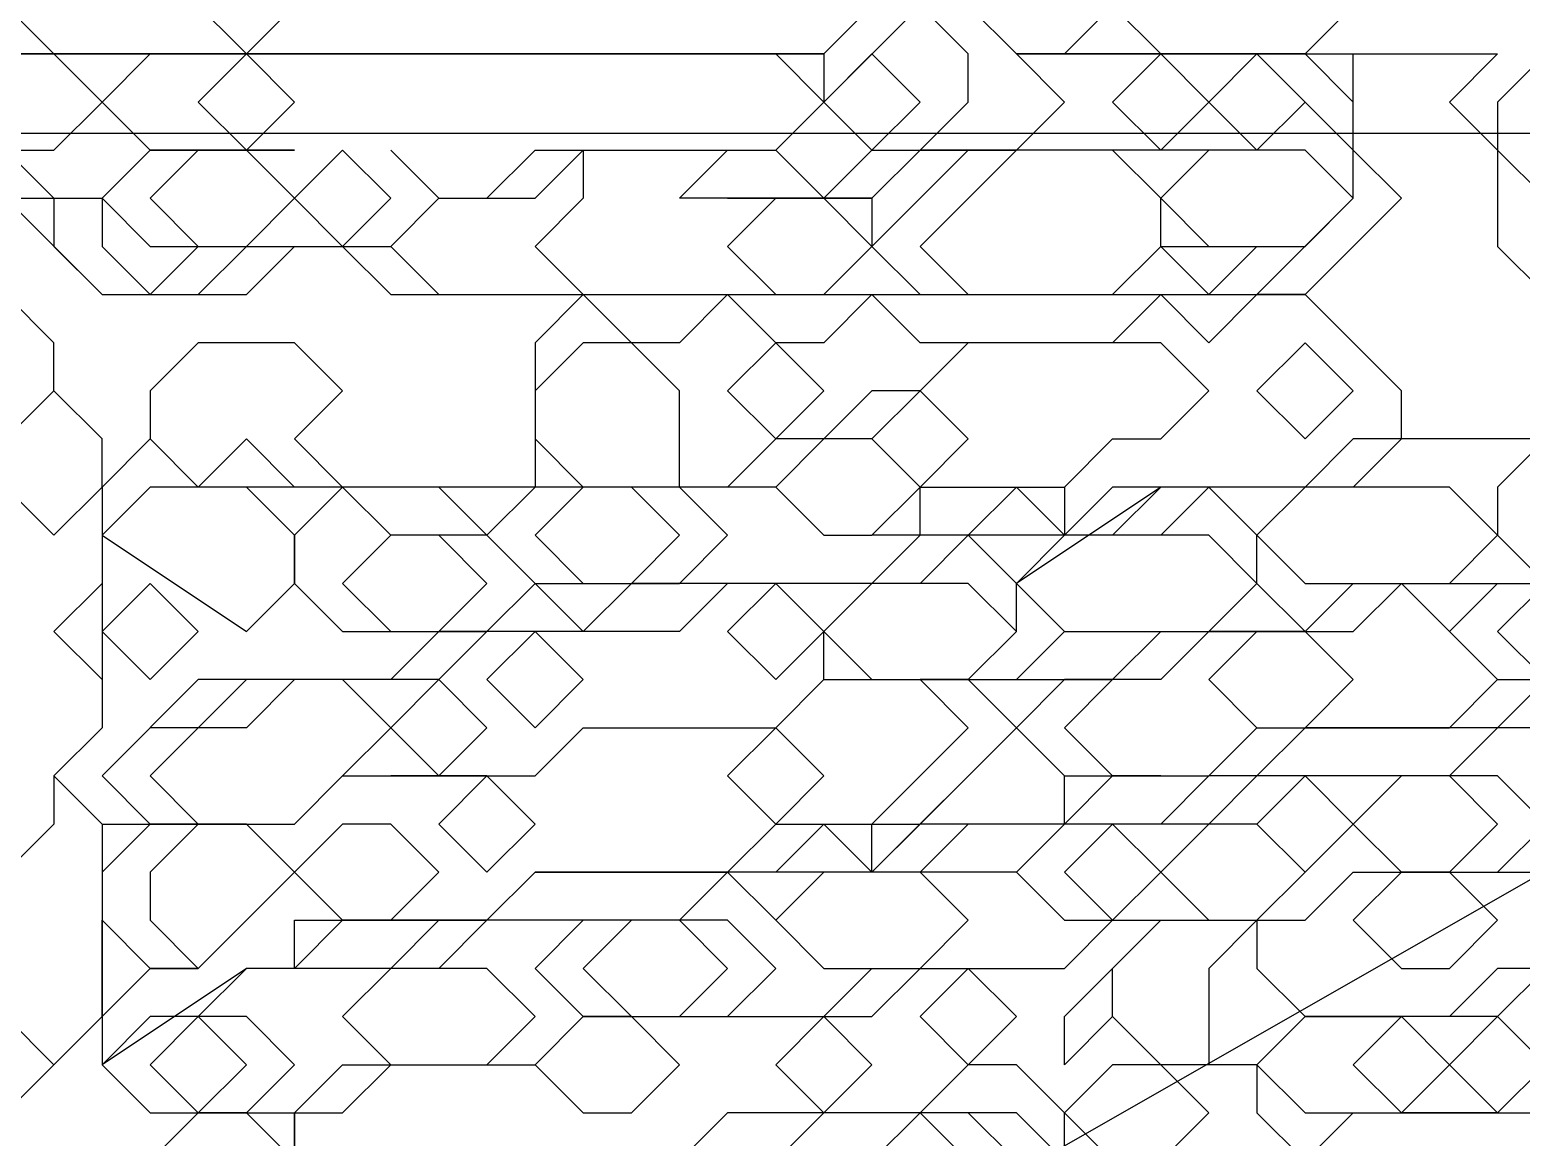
# Model space of a CAD drawing. Extents: x 46 to 224, y 52 to 151.
# Drawn here: x 109.04 to 127.49, y 67.58 to 81.28 of the extents above; entities that cross this region are included whole.
import ezdxf

# ---------------------------------------------------------------- set-up
doc = ezdxf.new("R2010")
doc.units = 0
doc.layers.add('OUTLINE', color=1, linetype='CONTINUOUS')

msp = doc.modelspace()

# ---------------------------------------------------------------- linework, layer by layer
for p, q in [((110.5294, 82.1707), (111.7198, 80.9802)), ((124.8151, 80.9802), (126.0056, 82.1707)), ((124.8151, 80.9802), (126.0056, 82.1707)), ((108.7437, 81.5754), (109.3389, 80.9802)), ((108.7437, 81.5754), (109.3389, 80.9802)), ((111.7198, 80.9802), (112.3151, 81.5754)), ((119.4579, 81.5754), (118.8627, 80.9802)), ((120.0532, 81.5754), (118.8627, 80.3849)), ((120.6484, 80.9802), (120.0532, 81.5754)), ((121.2437, 80.9802), (120.6484, 81.5754)), ((121.8389, 80.9802), (122.4341, 81.5754)), ((121.8389, 80.9802), (122.4341, 81.5754)), ((122.4341, 81.5754), (123.0294, 80.9802)), ((122.4341, 81.5754), (123.0294, 80.9802)), ((106.9579, 80.9802), (109.9341, 80.9802)), ((106.9579, 80.9802), (109.9341, 80.9802)), ((107.5532, 80.9802), (118.2675, 80.9802)), ((109.9341, 80.9802), (108.1484, 80.9802)), ((109.9341, 80.9802), (108.1484, 80.9802)), ((109.3389, 80.9802), (108.7437, 80.9802)), ((118.2675, 80.9802), (108.7437, 80.9802)), ((118.8627, 80.9802), (108.7437, 80.9802)), ((118.8627, 80.9802), (108.7437, 80.9802)), ((109.9341, 80.3849), (109.3389, 80.9802)), ((109.3389, 80.9802), (118.8627, 80.9802)), ((109.3389, 80.9802), (118.8627, 80.9802)), ((110.5294, 80.9802), (109.9341, 80.3849)), ((118.2675, 80.9802), (110.5294, 80.9802)), ((111.7198, 80.9802), (111.1246, 80.3849)), ((112.3151, 80.3849), (111.7198, 80.9802)), ((116.4818, 80.9802), (117.6722, 80.9802)), ((117.077, 80.9802), (116.4818, 80.9802)), ((117.6722, 80.9802), (117.077, 80.9802)), ((118.8627, 80.3849), (118.2675, 80.9802)), ((118.8627, 80.9802), (118.8627, 80.3849)), ((119.4579, 80.9802), (118.8627, 80.3849)), ((120.0532, 80.3849), (119.4579, 80.9802)), ((120.6484, 80.3849), (120.6484, 80.9802)), ((121.8389, 80.3849), (121.2437, 80.9802)), ((124.2198, 80.9802), (121.2437, 80.9802)), ((121.2437, 80.9802), (121.8389, 80.9802)), ((124.2198, 80.9802), (121.2437, 80.9802)), ((121.2437, 80.9802), (121.8389, 80.9802)), ((121.8389, 80.9802), (123.6246, 80.9802)), ((122.4341, 80.9802), (121.8389, 80.9802)), ((124.8151, 80.9802), (121.8389, 80.9802)), ((121.8389, 80.9802), (127.196, 80.9802)), ((123.0294, 80.9802), (122.4341, 80.3849)), ((123.6246, 80.9802), (122.4341, 80.9802)), ((123.6246, 80.3849), (123.0294, 80.9802)), ((123.0294, 80.9802), (124.8151, 80.9802)), ((123.0294, 80.9802), (124.8151, 80.9802)), ((124.2198, 80.9802), (123.6246, 80.3849)), ((124.8151, 80.3849), (124.2198, 80.9802)), ((125.4103, 79.7897), (124.2198, 80.9802)), ((125.4103, 79.7897), (124.2198, 80.9802)), ((125.4103, 80.3849), (124.8151, 80.9802)), ((125.4103, 79.7897), (125.4103, 80.9802)), ((125.4103, 80.9802), (127.196, 80.9802)), ((125.4103, 79.7897), (125.4103, 80.9802)), ((125.4103, 80.9802), (127.196, 80.9802)), ((127.196, 80.9802), (126.6008, 80.3849)), ((127.196, 80.9802), (126.6008, 80.3849)), ((127.196, 80.9802), (126.6008, 80.3849)), ((127.7913, 80.9802), (127.196, 80.3849)), ((127.7913, 80.9802), (127.196, 80.3849)), ((127.7913, 80.9802), (127.196, 80.3849)), ((107.5532, 80.3849), (109.9341, 78.004)), ((107.5532, 80.3849), (109.9341, 78.004)), ((108.1484, 80.3849), (109.3389, 79.1945)), ((108.1484, 80.3849), (109.3389, 79.1945)), ((109.3389, 79.7897), (109.9341, 80.3849)), ((109.9341, 80.3849), (110.5294, 79.7897)), ((111.1246, 80.3849), (111.7198, 79.7897)), ((111.7198, 79.7897), (112.3151, 80.3849)), ((118.2675, 79.7897), (118.8627, 80.3849)), ((118.8627, 80.3849), (119.4579, 79.7897)), ((118.8627, 80.3849), (119.4579, 79.7897)), ((118.8627, 80.3849), (119.4579, 79.7897)), ((119.4579, 79.7897), (120.0532, 80.3849)), ((120.0532, 79.7897), (120.6484, 80.3849)), ((121.2437, 79.7897), (121.8389, 80.3849)), ((122.4341, 80.3849), (123.0294, 79.7897)), ((123.0294, 79.7897), (123.6246, 80.3849)), ((123.6246, 80.3849), (124.2198, 79.7897)), ((124.2198, 79.7897), (124.8151, 80.3849)), ((125.4103, 79.7897), (125.4103, 80.3849)), ((126.6008, 80.3849), (127.196, 79.7897)), ((126.6008, 80.3849), (127.196, 79.7897)), ((126.6008, 80.3849), (127.196, 79.7897)), ((127.196, 80.3849), (127.196, 79.7897)), ((127.196, 80.3849), (127.196, 79.7897)), ((127.196, 80.3849), (127.196, 79.7897)), ((108.7437, 79.7897), (109.3389, 79.7897)), ((110.5294, 79.7897), (109.9341, 79.1945)), ((110.5294, 79.7897), (109.9341, 79.1945)), ((110.5294, 79.7897), (112.3151, 79.7897)), ((112.3151, 79.7897), (110.5294, 79.7897)), ((111.7198, 79.7897), (110.5294, 79.7897)), ((111.1246, 79.7897), (110.5294, 79.1945)), ((111.1246, 79.7897), (110.5294, 79.1945)), ((111.7198, 79.7897), (111.1246, 79.7897)), ((111.7198, 79.7897), (111.1246, 79.7897)), ((112.3151, 79.1945), (111.7198, 79.7897)), ((112.3151, 79.1945), (111.7198, 79.7897)), ((112.3151, 79.1945), (111.7198, 79.7897)), ((112.9103, 79.7897), (112.3151, 79.1945)), ((112.9103, 79.7897), (112.3151, 79.1945)), ((113.5056, 79.1945), (112.9103, 79.7897)), ((113.5056, 79.1945), (112.9103, 79.7897)), ((113.5056, 79.7897), (114.1008, 79.1945)), ((114.1008, 79.1945), (113.5056, 79.7897)), ((114.696, 79.1945), (115.2913, 79.7897)), ((115.2913, 79.7897), (118.2675, 79.7897)), ((115.2913, 79.1945), (115.8865, 79.7897)), ((115.2913, 79.1945), (115.8865, 79.7897)), ((115.8865, 79.7897), (115.8865, 79.1945)), ((115.8865, 79.7897), (115.8865, 79.1945)), ((117.077, 79.1945), (117.6722, 79.7897)), ((117.077, 79.1945), (117.6722, 79.7897)), ((117.6722, 79.7897), (118.2675, 79.7897)), ((117.6722, 79.7897), (118.2675, 79.7897)), ((118.2675, 79.7897), (118.8627, 79.1945)), ((118.2675, 79.7897), (118.8627, 79.1945)), ((118.8627, 79.1945), (119.4579, 79.7897)), ((118.8627, 79.1945), (119.4579, 79.7897)), ((119.4579, 79.7897), (121.2437, 79.7897)), ((120.0532, 79.7897), (119.4579, 79.1945)), ((119.4579, 79.7897), (121.2437, 79.7897)), ((120.0532, 79.7897), (119.4579, 79.1945)), ((119.4579, 79.7897), (120.0532, 79.7897)), ((120.0532, 79.7897), (119.4579, 79.1945)), ((120.6484, 79.7897), (119.4579, 78.5992)), ((119.4579, 79.7897), (121.2437, 79.7897)), ((120.0532, 79.7897), (119.4579, 79.1945)), ((124.8151, 79.7897), (120.0532, 79.7897)), ((121.2437, 79.7897), (120.0532, 79.7897)), ((124.8151, 79.7897), (120.0532, 79.7897)), ((121.2437, 79.7897), (120.0532, 78.5992)), ((121.2437, 79.7897), (120.0532, 79.7897)), ((124.8151, 79.7897), (120.6484, 79.7897)), ((122.4341, 79.7897), (121.2437, 79.7897)), ((123.0294, 79.1945), (122.4341, 79.7897)), ((123.6246, 79.7897), (123.0294, 79.1945)), ((124.8151, 79.7897), (123.6246, 79.7897)), ((125.4103, 79.1945), (124.8151, 79.7897)), ((125.4103, 79.1945), (124.8151, 79.7897)), ((125.4103, 79.1945), (124.8151, 79.7897)), ((125.4103, 79.1945), (124.8151, 79.7897)), ((126.0056, 79.1945), (125.4103, 79.7897)), ((126.0056, 79.1945), (125.4103, 79.7897)), ((126.0056, 79.1945), (125.4103, 79.7897)), ((125.4103, 79.1945), (125.4103, 79.7897)), ((125.4103, 79.1945), (125.4103, 79.7897)), ((127.196, 79.7897), (127.7913, 79.1945)), ((127.196, 79.7897), (127.196, 78.5992)), ((127.196, 79.7897), (127.196, 78.5992)), ((127.196, 79.7897), (127.196, 78.5992)), ((127.196, 79.7897), (127.7913, 79.1945)), ((127.196, 79.7897), (127.7913, 79.1945)), ((108.7437, 79.1945), (109.3389, 79.1945)), ((109.3389, 79.1945), (109.3389, 78.5992)), ((109.3389, 79.1945), (109.9341, 79.1945)), ((109.3389, 79.1945), (109.9341, 79.1945)), ((109.9341, 79.1945), (109.9341, 78.5992)), ((109.9341, 79.1945), (109.9341, 78.5992)), ((109.9341, 79.1945), (110.5294, 78.5992)), ((109.9341, 79.1945), (109.9341, 78.5992)), ((110.5294, 79.1945), (111.1246, 78.5992)), ((110.5294, 79.1945), (111.1246, 78.5992)), ((111.7198, 78.5992), (112.3151, 79.1945)), ((111.7198, 78.5992), (112.3151, 79.1945)), ((111.7198, 78.5992), (112.3151, 79.1945)), ((112.3151, 79.1945), (112.9103, 78.5992)), ((112.3151, 79.1945), (112.9103, 78.5992)), ((112.9103, 78.5992), (113.5056, 79.1945)), ((112.9103, 78.5992), (113.5056, 79.1945)), ((113.5056, 78.5992), (114.1008, 79.1945)), ((113.5056, 78.5992), (114.1008, 79.1945)), ((113.5056, 78.5992), (114.1008, 79.1945)), ((114.1008, 79.1945), (114.696, 79.1945)), ((114.1008, 79.1945), (115.2913, 79.1945)), ((114.1008, 79.1945), (115.2913, 79.1945)), ((115.8865, 79.1945), (115.2913, 78.5992)), ((115.8865, 79.1945), (115.2913, 78.5992)), ((119.4579, 79.1945), (117.077, 79.1945)), ((119.4579, 79.1945), (117.077, 79.1945)), ((117.6722, 79.1945), (119.4579, 79.1945)), ((118.2675, 79.1945), (117.6722, 79.1945)), ((118.2675, 79.1945), (117.6722, 78.5992)), ((119.4579, 79.1945), (118.2675, 79.1945)), ((118.8627, 79.1945), (118.2675, 79.1945)), ((119.4579, 78.5992), (118.8627, 79.1945)), ((119.4579, 79.1945), (119.4579, 78.5992)), ((119.4579, 79.1945), (119.4579, 78.5992)), ((123.0294, 78.5992), (123.0294, 79.1945)), ((123.0294, 79.1945), (123.6246, 78.5992)), ((124.2198, 78.004), (125.4103, 79.1945)), ((124.2198, 78.004), (125.4103, 79.1945)), ((124.8151, 78.5992), (125.4103, 79.1945)), ((124.8151, 78.004), (126.0056, 79.1945)), ((124.8151, 78.004), (126.0056, 79.1945)), ((124.8151, 78.004), (126.0056, 79.1945)), ((124.8151, 78.5992), (125.4103, 79.1945)), ((124.8151, 78.5992), (125.4103, 79.1945)), ((124.8151, 78.5992), (125.4103, 79.1945)), ((109.3389, 78.5992), (109.9341, 78.004)), ((109.9341, 78.5992), (110.5294, 78.004)), ((109.9341, 78.5992), (110.5294, 78.004)), ((109.9341, 78.5992), (110.5294, 78.004)), ((110.5294, 78.004), (111.1246, 78.5992)), ((110.5294, 78.5992), (111.7198, 78.5992)), ((111.1246, 78.5992), (113.5056, 78.5992)), ((111.1246, 78.004), (111.7198, 78.5992)), ((111.1246, 78.004), (111.7198, 78.5992)), ((111.1246, 78.5992), (111.7198, 78.5992)), ((111.1246, 78.5992), (111.7198, 78.5992)), ((111.1246, 78.004), (111.7198, 78.5992)), ((111.7198, 78.004), (112.3151, 78.5992)), ((111.7198, 78.004), (112.3151, 78.5992)), ((111.7198, 78.5992), (113.5056, 78.5992)), ((111.7198, 78.5992), (113.5056, 78.5992)), ((111.7198, 78.5992), (113.5056, 78.5992)), ((112.3151, 78.5992), (112.9103, 78.5992)), ((112.3151, 78.5992), (112.9103, 78.5992)), ((112.9103, 78.5992), (113.5056, 78.004)), ((112.9103, 78.5992), (113.5056, 78.004)), ((113.5056, 78.5992), (114.1008, 78.004)), ((115.2913, 78.5992), (115.8865, 78.004)), ((115.2913, 78.5992), (115.8865, 78.004)), ((117.6722, 78.5992), (118.2675, 78.004)), ((118.8627, 78.004), (119.4579, 78.5992)), ((119.4579, 78.5992), (120.0532, 78.004)), ((119.4579, 78.5992), (120.0532, 78.004)), ((119.4579, 78.5992), (120.0532, 78.004)), ((120.0532, 78.5992), (120.6484, 78.004)), ((122.4341, 78.004), (123.0294, 78.5992)), ((122.4341, 78.004), (123.0294, 78.5992)), ((122.4341, 78.004), (123.0294, 78.5992)), ((122.4341, 78.004), (123.0294, 78.5992)), ((123.0294, 78.5992), (123.6246, 78.004)), ((123.0294, 78.5992), (123.6246, 78.004)), ((123.0294, 78.5992), (124.8151, 78.5992)), ((123.6246, 78.004), (124.2198, 78.5992)), ((123.6246, 78.004), (124.2198, 78.5992)), ((123.6246, 78.5992), (124.8151, 78.5992)), ((124.2198, 78.5992), (124.8151, 78.5992)), ((124.2198, 78.5992), (124.8151, 78.5992)), ((127.196, 78.5992), (127.7913, 78.004)), ((127.196, 78.5992), (127.7913, 78.004)), ((127.196, 78.5992), (127.7913, 78.004)), ((109.3389, 77.4088), (108.7437, 78.004)), ((109.9341, 78.004), (111.7198, 78.004)), ((109.9341, 78.004), (111.7198, 78.004)), ((109.9341, 78.004), (111.1246, 78.004)), ((110.5294, 78.004), (111.1246, 78.004)), ((110.5294, 78.004), (111.1246, 78.004)), ((113.5056, 78.004), (124.8151, 78.004)), ((113.5056, 78.004), (124.8151, 78.004)), ((114.1008, 78.004), (124.8151, 78.004)), ((115.8865, 78.004), (115.2913, 77.4088)), ((115.8865, 78.004), (115.2913, 77.4088)), ((116.4818, 77.4088), (115.8865, 78.004)), ((116.4818, 77.4088), (115.8865, 78.004)), ((115.8865, 78.004), (124.2198, 78.004)), ((115.8865, 78.004), (124.2198, 78.004)), ((117.6722, 78.004), (117.077, 77.4088)), ((117.6722, 78.004), (117.077, 77.4088)), ((118.2675, 77.4088), (117.6722, 78.004)), ((118.2675, 77.4088), (117.6722, 78.004)), ((118.2675, 78.004), (118.8627, 78.004)), ((119.4579, 78.004), (118.8627, 77.4088)), ((119.4579, 78.004), (118.8627, 77.4088)), ((120.0532, 77.4088), (119.4579, 78.004)), ((120.0532, 77.4088), (119.4579, 78.004)), ((120.0532, 78.004), (122.4341, 78.004)), ((120.0532, 78.004), (122.4341, 78.004)), ((120.0532, 78.004), (122.4341, 78.004)), ((120.6484, 78.004), (122.4341, 78.004)), ((123.0294, 78.004), (122.4341, 77.4088)), ((123.0294, 78.004), (122.4341, 77.4088)), ((123.6246, 77.4088), (123.0294, 78.004)), ((123.6246, 77.4088), (123.0294, 78.004)), ((124.2198, 78.004), (123.6246, 77.4088)), ((124.2198, 78.004), (123.6246, 77.4088)), ((124.8151, 78.004), (124.2198, 78.004)), ((124.8151, 78.004), (124.2198, 78.004)), ((126.0056, 76.8135), (124.8151, 78.004)), ((126.0056, 76.8135), (124.8151, 78.004)), ((109.3389, 76.8135), (109.3389, 77.4088)), ((111.1246, 77.4088), (110.5294, 76.8135)), ((111.1246, 77.4088), (110.5294, 76.8135)), ((112.3151, 77.4088), (111.1246, 77.4088)), ((112.3151, 77.4088), (111.1246, 77.4088)), ((112.9103, 76.8135), (112.3151, 77.4088)), ((112.9103, 76.8135), (112.3151, 77.4088)), ((115.2913, 77.4088), (115.2913, 75.623)), ((115.2913, 77.4088), (115.2913, 75.623)), ((115.8865, 77.4088), (115.2913, 76.8135)), ((116.4818, 77.4088), (115.8865, 77.4088)), ((117.077, 77.4088), (116.4818, 77.4088)), ((117.077, 77.4088), (116.4818, 77.4088)), ((117.077, 76.8135), (116.4818, 77.4088)), ((118.2675, 77.4088), (117.6722, 76.8135)), ((118.2675, 77.4088), (117.6722, 76.8135)), ((118.8627, 77.4088), (118.2675, 77.4088)), ((118.8627, 77.4088), (118.2675, 77.4088)), ((118.8627, 76.8135), (118.2675, 77.4088)), ((118.8627, 76.8135), (118.2675, 77.4088)), ((122.4341, 77.4088), (120.0532, 77.4088)), ((122.4341, 77.4088), (120.0532, 77.4088)), ((120.6484, 77.4088), (120.0532, 76.8135)), ((123.0294, 77.4088), (120.6484, 77.4088)), ((123.6246, 76.8135), (123.0294, 77.4088)), ((124.8151, 77.4088), (124.2198, 76.8135)), ((125.4103, 76.8135), (124.8151, 77.4088)), ((108.7437, 76.2183), (109.3389, 76.8135)), ((109.3389, 76.8135), (108.7437, 76.2183)), ((109.9341, 76.2183), (109.3389, 76.8135)), ((110.5294, 76.8135), (110.5294, 76.2183)), ((110.5294, 76.8135), (110.5294, 76.2183)), ((112.3151, 76.2183), (112.9103, 76.8135)), ((112.3151, 76.2183), (112.9103, 76.8135)), ((115.2913, 76.8135), (115.2913, 76.2183)), ((117.077, 75.623), (117.077, 76.8135)), ((117.6722, 76.8135), (118.2675, 76.2183)), ((117.6722, 76.8135), (118.2675, 76.2183)), ((118.2675, 76.2183), (118.8627, 76.8135)), ((118.2675, 76.2183), (118.8627, 76.8135)), ((119.4579, 76.8135), (118.8627, 76.2183)), ((120.0532, 76.8135), (119.4579, 76.8135)), ((120.0532, 76.8135), (119.4579, 76.2183)), ((120.0532, 76.8135), (119.4579, 76.2183)), ((120.6484, 76.2183), (120.0532, 76.8135)), ((120.6484, 76.2183), (120.0532, 76.8135)), ((123.0294, 76.2183), (123.6246, 76.8135)), ((124.2198, 76.8135), (124.8151, 76.2183)), ((124.8151, 76.2183), (125.4103, 76.8135)), ((126.0056, 76.2183), (126.0056, 76.8135)), ((126.0056, 76.2183), (126.0056, 76.8135)), ((108.1484, 76.2183), (109.3389, 75.0278)), ((109.3389, 75.0278), (108.1484, 76.2183)), ((110.5294, 76.2183), (109.9341, 75.623)), ((110.5294, 76.2183), (109.9341, 75.623)), ((109.9341, 75.623), (109.9341, 76.2183)), ((110.5294, 76.2183), (109.9341, 75.623)), ((111.1246, 75.623), (110.5294, 76.2183)), ((111.7198, 76.2183), (111.1246, 75.623)), ((112.3151, 75.623), (111.7198, 76.2183)), ((112.9103, 75.623), (112.3151, 76.2183)), ((112.9103, 75.623), (112.3151, 76.2183)), ((115.2913, 76.2183), (115.8865, 75.623)), ((118.2675, 76.2183), (117.6722, 75.623)), ((118.8627, 76.2183), (118.2675, 75.623)), ((118.8627, 76.2183), (118.2675, 76.2183)), ((118.8627, 76.2183), (118.2675, 75.623)), ((118.8627, 76.2183), (118.2675, 75.623)), ((119.4579, 76.2183), (118.8627, 76.2183)), ((119.4579, 76.2183), (118.8627, 76.2183)), ((119.4579, 76.2183), (118.8627, 76.2183)), ((120.0532, 75.623), (119.4579, 76.2183)), ((120.0532, 75.623), (119.4579, 76.2183)), ((119.4579, 76.2183), (120.0532, 75.623)), ((120.0532, 75.623), (119.4579, 76.2183)), ((119.4579, 76.2183), (120.0532, 75.623)), ((120.0532, 75.623), (120.6484, 76.2183)), ((120.0532, 75.623), (120.6484, 76.2183)), ((121.8389, 75.623), (122.4341, 76.2183)), ((122.4341, 76.2183), (123.0294, 76.2183)), ((125.4103, 76.2183), (124.8151, 75.623)), ((126.0056, 76.2183), (125.4103, 75.623)), ((130.1722, 76.2183), (125.4103, 76.2183)), ((126.0056, 76.2183), (125.4103, 75.623)), ((126.0056, 76.2183), (125.4103, 75.623)), ((129.577, 76.2183), (126.0056, 76.2183)), ((128.9818, 76.2183), (126.0056, 76.2183)), ((128.9818, 76.2183), (126.0056, 76.2183)), ((129.577, 76.2183), (126.0056, 76.2183)), ((129.577, 76.2183), (126.0056, 76.2183)), ((127.7913, 76.2183), (127.196, 75.623)), ((108.7437, 75.623), (109.3389, 75.0278)), ((109.3389, 75.0278), (109.9341, 75.623)), ((110.5294, 75.623), (109.9341, 75.0278)), ((109.9341, 75.623), (109.9341, 74.4326)), ((109.9341, 75.623), (109.9341, 74.4326)), ((109.9341, 75.623), (109.9341, 72.6468)), ((110.5294, 75.623), (109.9341, 75.0278)), ((110.5294, 75.623), (109.9341, 75.0278)), ((111.7198, 75.623), (110.5294, 75.623)), ((114.1008, 75.623), (110.5294, 75.623)), ((114.1008, 75.623), (110.5294, 75.623)), ((112.3151, 75.0278), (111.7198, 75.623)), ((112.9103, 75.623), (112.3151, 75.0278)), ((115.8865, 75.623), (112.3151, 75.623)), ((113.5056, 75.0278), (112.9103, 75.623)), ((115.2913, 75.623), (112.9103, 75.623)), ((115.2913, 75.623), (112.9103, 75.623)), ((115.8865, 73.8373), (114.1008, 75.623)), ((115.8865, 73.8373), (114.1008, 75.623)), ((115.2913, 75.623), (114.696, 75.0278)), ((115.2913, 75.623), (114.696, 75.0278)), ((115.2913, 75.623), (114.696, 75.0278)), ((117.077, 75.623), (115.2913, 75.623)), ((118.2675, 75.623), (115.2913, 75.623)), ((115.8865, 75.623), (115.2913, 75.0278)), ((118.2675, 75.623), (115.2913, 75.623)), ((116.4818, 75.623), (115.8865, 75.623)), ((117.077, 75.0278), (116.4818, 75.623)), ((117.6722, 75.0278), (117.077, 75.623)), ((117.6722, 75.623), (117.077, 75.623)), ((118.2675, 75.623), (118.8627, 75.0278)), ((119.4579, 75.0278), (120.0532, 75.623)), ((119.4579, 75.0278), (120.0532, 75.623)), ((119.4579, 75.0278), (120.0532, 75.623)), ((120.0532, 75.623), (121.8389, 75.623)), ((120.0532, 75.0278), (120.0532, 75.623)), ((120.0532, 75.0278), (120.0532, 75.623)), ((120.0532, 75.623), (121.8389, 75.623)), ((121.2437, 75.623), (120.6484, 75.0278)), ((123.0294, 75.623), (121.2437, 74.4326)), ((121.8389, 75.0278), (121.2437, 75.623)), ((121.8389, 75.623), (121.8389, 75.0278)), ((122.4341, 75.623), (121.8389, 75.0278)), ((122.4341, 75.623), (121.8389, 75.0278)), ((122.4341, 75.623), (121.8389, 75.0278)), ((124.8151, 75.623), (122.4341, 75.623)), ((125.4103, 75.623), (122.4341, 75.623)), ((123.0294, 75.623), (122.4341, 75.0278)), ((125.4103, 75.623), (122.4341, 75.623)), ((125.4103, 75.623), (123.0294, 75.623)), ((126.6008, 75.623), (123.0294, 75.623)), ((123.6246, 75.623), (123.0294, 75.0278)), ((124.2198, 75.0278), (123.6246, 75.623)), ((124.8151, 75.623), (124.2198, 75.0278)), ((124.8151, 75.623), (124.2198, 75.0278)), ((126.6008, 75.623), (124.8151, 75.623)), ((126.6008, 75.623), (124.8151, 75.623)), ((127.196, 75.0278), (126.6008, 75.623)), ((127.196, 75.0278), (126.6008, 75.623)), ((127.196, 75.0278), (126.6008, 75.623)), ((127.196, 75.623), (127.196, 75.0278)), ((109.9341, 75.0278), (111.7198, 73.8373)), ((109.9341, 75.0278), (109.9341, 72.6468)), ((109.9341, 75.0278), (109.9341, 72.6468)), ((112.3151, 74.4326), (112.3151, 75.0278)), ((112.3151, 75.0278), (112.3151, 74.4326)), ((113.5056, 75.0278), (112.9103, 74.4326)), ((114.1008, 75.0278), (113.5056, 75.0278)), ((114.1008, 75.0278), (113.5056, 75.0278)), ((114.696, 75.0278), (114.1008, 75.0278)), ((114.696, 74.4326), (114.1008, 75.0278)), ((115.2913, 74.4326), (114.696, 75.0278)), ((114.696, 75.0278), (115.2913, 74.4326)), ((114.696, 75.0278), (115.2913, 74.4326)), ((114.696, 75.0278), (115.2913, 74.4326)), ((115.2913, 75.0278), (115.8865, 74.4326)), ((116.4818, 74.4326), (117.077, 75.0278)), ((117.077, 74.4326), (117.6722, 75.0278)), ((118.8627, 75.0278), (119.4579, 75.0278)), ((120.0532, 75.0278), (119.4579, 74.4326)), ((121.8389, 75.0278), (119.4579, 75.0278)), ((121.8389, 75.0278), (119.4579, 75.0278)), ((120.6484, 75.0278), (120.0532, 75.0278)), ((120.6484, 75.0278), (120.0532, 75.0278)), ((121.8389, 75.0278), (120.0532, 75.0278)), ((120.6484, 75.0278), (120.0532, 74.4326)), ((120.6484, 75.0278), (120.0532, 74.4326)), ((121.8389, 73.8373), (120.6484, 75.0278)), ((121.2437, 74.4326), (120.6484, 75.0278)), ((121.2437, 74.4326), (120.6484, 75.0278)), ((121.8389, 75.0278), (121.2437, 74.4326)), ((121.8389, 75.0278), (121.2437, 74.4326)), ((121.8389, 75.0278), (121.2437, 74.4326)), ((122.4341, 75.0278), (121.8389, 75.0278)), ((123.0294, 75.0278), (121.8389, 75.0278)), ((123.6246, 75.0278), (121.8389, 75.0278)), ((124.2198, 74.4326), (123.6246, 75.0278)), ((124.2198, 74.4326), (124.2198, 75.0278)), ((124.2198, 75.0278), (124.8151, 74.4326)), ((124.2198, 75.0278), (124.8151, 74.4326)), ((126.6008, 74.4326), (127.196, 75.0278)), ((126.6008, 74.4326), (127.196, 75.0278)), ((126.6008, 74.4326), (127.196, 75.0278)), ((127.196, 75.0278), (127.7913, 74.4326)), ((109.9341, 74.4326), (109.3389, 73.8373)), ((109.9341, 74.4326), (109.3389, 73.8373)), ((110.5294, 74.4326), (109.9341, 73.8373)), ((111.1246, 73.8373), (110.5294, 74.4326)), ((111.7198, 73.8373), (112.3151, 74.4326)), ((112.3151, 74.4326), (112.9103, 73.8373)), ((112.9103, 74.4326), (113.5056, 73.8373)), ((114.1008, 73.8373), (114.696, 74.4326)), ((114.696, 73.8373), (115.2913, 74.4326)), ((115.2913, 74.4326), (117.077, 74.4326)), ((115.2913, 74.4326), (116.4818, 74.4326)), ((115.2913, 74.4326), (116.4818, 74.4326)), ((116.4818, 74.4326), (115.8865, 73.8373)), ((116.4818, 74.4326), (115.8865, 73.8373)), ((115.8865, 74.4326), (116.4818, 74.4326)), ((116.4818, 74.4326), (115.8865, 73.8373)), ((119.4579, 74.4326), (116.4818, 74.4326)), ((117.6722, 74.4326), (117.077, 73.8373)), ((117.6722, 74.4326), (117.077, 73.8373)), ((120.0532, 74.4326), (117.6722, 74.4326)), ((118.2675, 74.4326), (117.6722, 74.4326)), ((118.2675, 74.4326), (117.6722, 73.8373)), ((118.8627, 73.8373), (118.2675, 74.4326)), ((118.8627, 73.8373), (118.2675, 74.4326)), ((119.4579, 74.4326), (118.8627, 73.8373)), ((119.4579, 74.4326), (118.8627, 73.8373)), ((120.0532, 74.4326), (119.4579, 74.4326)), ((120.6484, 74.4326), (119.4579, 74.4326)), ((121.2437, 73.8373), (120.6484, 74.4326)), ((121.2437, 74.4326), (121.8389, 73.8373)), ((121.2437, 73.8373), (121.2437, 74.4326)), ((121.2437, 74.4326), (121.8389, 73.8373)), ((121.2437, 74.4326), (121.8389, 73.8373)), ((121.2437, 73.8373), (121.2437, 74.4326)), ((121.2437, 74.4326), (121.8389, 73.8373)), ((123.6246, 73.8373), (124.2198, 74.4326)), ((123.6246, 73.8373), (124.2198, 74.4326)), ((123.6246, 73.8373), (124.2198, 74.4326)), ((124.2198, 74.4326), (124.8151, 73.8373)), ((124.8151, 73.8373), (125.4103, 74.4326)), ((124.8151, 74.4326), (126.6008, 74.4326)), ((124.8151, 74.4326), (126.6008, 74.4326)), ((125.4103, 73.8373), (126.0056, 74.4326)), ((125.4103, 74.4326), (126.6008, 74.4326)), ((126.0056, 74.4326), (128.3865, 74.4326)), ((127.196, 73.2421), (126.0056, 74.4326)), ((126.0056, 74.4326), (127.196, 74.4326)), ((127.196, 73.2421), (126.0056, 74.4326)), ((126.0056, 74.4326), (127.196, 74.4326)), ((127.196, 74.4326), (126.6008, 73.8373)), ((127.196, 74.4326), (126.6008, 73.8373)), ((127.7913, 74.4326), (127.196, 73.8373)), ((109.3389, 73.8373), (109.9341, 73.2421)), ((109.3389, 73.8373), (109.9341, 73.2421)), ((109.9341, 73.8373), (110.5294, 73.2421)), ((110.5294, 73.2421), (111.1246, 73.8373)), ((112.9103, 73.8373), (114.696, 73.8373)), ((114.1008, 73.8373), (113.5056, 73.2421)), ((113.5056, 73.8373), (114.1008, 73.8373)), ((114.1008, 73.8373), (113.5056, 73.2421)), ((115.8865, 73.8373), (114.1008, 73.8373)), ((117.077, 73.8373), (114.1008, 73.8373)), ((114.696, 73.8373), (114.1008, 73.2421)), ((117.077, 73.8373), (114.696, 73.8373)), ((115.2913, 73.8373), (114.696, 73.2421)), ((115.8865, 73.2421), (115.2913, 73.8373)), ((117.6722, 73.8373), (118.2675, 73.2421)), ((118.2675, 73.2421), (118.8627, 73.8373)), ((118.8627, 73.2421), (118.8627, 73.8373)), ((118.8627, 73.8373), (119.4579, 73.2421)), ((118.8627, 73.8373), (119.4579, 73.2421)), ((120.6484, 73.2421), (121.2437, 73.8373)), ((120.6484, 73.2421), (121.2437, 73.8373)), ((120.6484, 73.2421), (121.2437, 73.8373)), ((121.2437, 73.2421), (121.8389, 73.8373)), ((121.8389, 73.8373), (125.4103, 73.8373)), ((121.8389, 73.8373), (123.6246, 73.8373)), ((121.8389, 73.8373), (123.6246, 73.8373)), ((121.8389, 73.8373), (123.6246, 73.8373)), ((122.4341, 73.2421), (123.0294, 73.8373)), ((122.4341, 73.2421), (123.0294, 73.8373)), ((123.0294, 73.8373), (124.8151, 73.8373)), ((123.6246, 73.8373), (123.0294, 73.2421)), ((123.0294, 73.8373), (124.8151, 73.8373)), ((123.6246, 73.8373), (123.0294, 73.2421)), ((124.2198, 73.8373), (123.6246, 73.2421)), ((124.8151, 73.8373), (123.6246, 73.8373)), ((124.8151, 73.8373), (123.6246, 73.8373)), ((124.8151, 73.8373), (124.2198, 73.8373)), ((125.4103, 73.2421), (124.8151, 73.8373)), ((126.6008, 73.8373), (127.196, 73.2421)), ((126.6008, 73.8373), (127.196, 73.2421)), ((127.196, 73.8373), (127.7913, 73.2421)), ((111.1246, 73.2421), (109.9341, 72.0516)), ((109.9341, 73.2421), (109.9341, 72.6468)), ((109.9341, 73.2421), (109.9341, 72.6468)), ((111.1246, 73.2421), (109.9341, 72.0516)), ((113.5056, 73.2421), (111.1246, 73.2421)), ((113.5056, 73.2421), (111.1246, 73.2421)), ((111.7198, 73.2421), (111.1246, 72.6468)), ((114.1008, 73.2421), (111.7198, 73.2421)), ((112.3151, 73.2421), (111.7198, 72.6468)), ((112.9103, 73.2421), (112.3151, 73.2421)), ((113.5056, 72.6468), (112.9103, 73.2421)), ((114.1008, 73.2421), (113.5056, 72.6468)), ((114.696, 72.6468), (114.1008, 73.2421)), ((114.696, 73.2421), (115.2913, 72.6468)), ((115.2913, 72.6468), (115.8865, 73.2421)), ((118.2675, 72.6468), (118.8627, 73.2421)), ((118.2675, 72.6468), (118.8627, 73.2421)), ((118.2675, 72.6468), (118.8627, 73.2421)), ((118.8627, 73.2421), (121.2437, 73.2421)), ((118.8627, 73.2421), (120.6484, 73.2421)), ((119.4579, 73.2421), (120.6484, 73.2421)), ((119.4579, 73.2421), (120.6484, 73.2421)), ((120.0532, 73.2421), (122.4341, 73.2421)), ((120.6484, 73.2421), (120.0532, 73.2421)), ((120.6484, 72.6468), (120.0532, 73.2421)), ((120.0532, 73.2421), (122.4341, 73.2421)), ((120.6484, 72.6468), (120.0532, 73.2421)), ((120.0532, 73.2421), (122.4341, 73.2421)), ((121.2437, 72.6468), (120.6484, 73.2421)), ((121.8389, 73.2421), (121.2437, 72.6468)), ((122.4341, 73.2421), (121.8389, 73.2421)), ((122.4341, 73.2421), (121.8389, 72.6468)), ((122.4341, 73.2421), (121.8389, 72.6468)), ((123.0294, 73.2421), (122.4341, 73.2421)), ((123.0294, 73.2421), (122.4341, 73.2421)), ((123.6246, 73.2421), (124.2198, 72.6468)), ((124.8151, 72.6468), (125.4103, 73.2421)), ((126.6008, 72.6468), (127.196, 73.2421)), ((126.6008, 72.6468), (127.196, 73.2421)), ((127.7913, 73.2421), (127.196, 72.6468)), ((127.196, 73.2421), (129.577, 73.2421)), ((127.7913, 73.2421), (127.196, 72.6468)), ((127.196, 73.2421), (129.577, 73.2421)), ((109.9341, 72.6468), (109.3389, 72.0516)), ((109.9341, 72.6468), (109.3389, 72.0516)), ((109.9341, 72.6468), (109.3389, 72.0516)), ((109.9341, 72.6468), (109.3389, 72.0516)), ((109.9341, 72.6468), (109.3389, 72.0516)), ((110.5294, 72.6468), (109.9341, 72.0516)), ((111.1246, 72.6468), (110.5294, 72.6468)), ((111.1246, 72.6468), (110.5294, 72.0516)), ((111.7198, 72.6468), (111.1246, 72.6468)), ((112.9103, 72.0516), (113.5056, 72.6468)), ((113.5056, 72.6468), (114.1008, 72.0516)), ((114.1008, 72.0516), (114.696, 72.6468)), ((115.2913, 72.0516), (115.8865, 72.6468)), ((115.2913, 72.0516), (115.8865, 72.6468)), ((115.2913, 72.0516), (115.8865, 72.6468)), ((115.8865, 72.6468), (118.2675, 72.6468)), ((115.8865, 72.6468), (118.2675, 72.6468)), ((115.8865, 72.6468), (118.2675, 72.6468)), ((118.2675, 72.6468), (117.6722, 72.0516)), ((118.8627, 72.0516), (118.2675, 72.6468)), ((121.2437, 72.6468), (119.4579, 70.8611)), ((119.4579, 71.4564), (120.6484, 72.6468)), ((119.4579, 71.4564), (120.6484, 72.6468)), ((120.0532, 71.4564), (121.2437, 72.6468)), ((121.2437, 72.6468), (121.8389, 72.0516)), ((121.8389, 72.0516), (121.2437, 72.6468)), ((121.8389, 72.6468), (122.4341, 72.0516)), ((121.8389, 72.6468), (122.4341, 72.0516)), ((123.6246, 72.0516), (124.2198, 72.6468)), ((123.6246, 72.0516), (124.2198, 72.6468)), ((124.2198, 72.6468), (124.8151, 72.6468)), ((124.8151, 72.6468), (124.2198, 72.0516)), ((124.2198, 72.6468), (126.6008, 72.6468)), ((124.8151, 72.6468), (124.2198, 72.0516)), ((124.2198, 72.6468), (126.6008, 72.6468)), ((127.196, 72.6468), (124.8151, 72.6468)), ((127.196, 72.6468), (124.8151, 72.6468)), ((127.196, 72.6468), (126.6008, 72.0516)), ((127.196, 72.6468), (126.6008, 72.0516)), ((129.577, 72.6468), (127.196, 72.6468)), ((130.1722, 72.6468), (127.196, 72.6468)), ((109.3389, 72.0516), (109.3389, 71.4564)), ((109.3389, 72.0516), (109.3389, 71.4564)), ((109.3389, 72.0516), (109.9341, 71.4564)), ((109.3389, 72.0516), (109.9341, 71.4564)), ((109.3389, 72.0516), (109.9341, 71.4564)), ((109.9341, 72.0516), (110.5294, 71.4564)), ((109.9341, 72.0516), (110.5294, 71.4564)), ((109.9341, 72.0516), (110.5294, 71.4564)), ((110.5294, 72.0516), (111.1246, 71.4564)), ((112.3151, 71.4564), (112.9103, 72.0516)), ((112.3151, 71.4564), (112.9103, 72.0516)), ((112.3151, 71.4564), (112.9103, 72.0516)), ((112.3151, 71.4564), (112.9103, 72.0516)), ((112.9103, 72.0516), (115.2913, 72.0516)), ((112.9103, 72.0516), (115.2913, 72.0516)), ((112.9103, 72.0516), (115.2913, 72.0516)), ((113.5056, 72.0516), (114.696, 72.0516)), ((114.1008, 72.0516), (113.5056, 72.0516)), ((113.5056, 72.0516), (114.696, 72.0516)), ((114.1008, 72.0516), (113.5056, 72.0516)), ((114.696, 72.0516), (114.1008, 71.4564)), ((114.696, 72.0516), (114.1008, 72.0516)), ((114.696, 72.0516), (114.1008, 72.0516)), ((115.2913, 71.4564), (114.696, 72.0516)), ((117.6722, 72.0516), (118.2675, 71.4564)), ((118.2675, 71.4564), (118.8627, 72.0516)), ((121.8389, 72.0516), (123.0294, 72.0516)), ((122.4341, 72.0516), (121.8389, 71.4564)), ((121.8389, 71.4564), (121.8389, 72.0516)), ((121.8389, 72.0516), (123.6246, 72.0516)), ((121.8389, 71.4564), (121.8389, 72.0516)), ((123.0294, 72.0516), (122.4341, 72.0516)), ((122.4341, 72.0516), (123.6246, 72.0516)), ((122.4341, 72.0516), (123.6246, 72.0516)), ((123.6246, 72.0516), (123.0294, 71.4564)), ((123.6246, 72.0516), (123.0294, 71.4564)), ((123.6246, 72.0516), (123.0294, 71.4564)), ((124.2198, 72.0516), (123.6246, 71.4564)), ((124.2198, 72.0516), (123.6246, 72.0516)), ((124.2198, 72.0516), (123.6246, 71.4564)), ((124.2198, 72.0516), (123.6246, 72.0516)), ((126.6008, 72.0516), (124.2198, 72.0516)), ((126.6008, 72.0516), (124.2198, 72.0516)), ((124.8151, 72.0516), (124.2198, 71.4564)), ((125.4103, 71.4564), (124.8151, 72.0516)), ((126.0056, 72.0516), (125.4103, 71.4564)), ((126.0056, 72.0516), (125.4103, 71.4564)), ((127.196, 72.0516), (126.0056, 72.0516)), ((126.6008, 72.0516), (126.0056, 72.0516)), ((127.196, 71.4564), (126.6008, 72.0516)), ((127.7913, 71.4564), (127.196, 72.0516)), ((109.3389, 71.4564), (108.7437, 70.8611)), ((109.3389, 71.4564), (108.7437, 70.8611)), ((109.9341, 71.4564), (109.9341, 70.2659)), ((109.9341, 71.4564), (111.7198, 71.4564)), ((110.5294, 71.4564), (109.9341, 70.8611)), ((109.9341, 71.4564), (111.7198, 71.4564)), ((110.5294, 71.4564), (109.9341, 70.8611)), ((110.5294, 71.4564), (112.3151, 71.4564)), ((111.1246, 71.4564), (110.5294, 70.8611)), ((111.7198, 71.4564), (110.5294, 71.4564)), ((110.5294, 71.4564), (112.3151, 71.4564)), ((110.5294, 71.4564), (112.3151, 71.4564)), ((111.7198, 71.4564), (110.5294, 71.4564)), ((111.7198, 71.4564), (111.1246, 71.4564)), ((111.1246, 71.4564), (112.3151, 71.4564)), ((112.3151, 70.8611), (111.7198, 71.4564)), ((112.9103, 71.4564), (112.3151, 70.8611)), ((113.5056, 71.4564), (112.9103, 71.4564)), ((114.1008, 70.8611), (113.5056, 71.4564)), ((114.1008, 71.4564), (114.696, 70.8611)), ((114.696, 70.8611), (115.2913, 71.4564)), ((117.6722, 70.8611), (118.2675, 71.4564)), ((117.6722, 70.8611), (118.2675, 71.4564)), ((118.8627, 71.4564), (118.2675, 70.8611)), ((118.2675, 71.4564), (119.4579, 71.4564)), ((118.8627, 71.4564), (118.2675, 70.8611)), ((118.2675, 71.4564), (119.4579, 71.4564)), ((119.4579, 70.8611), (118.8627, 71.4564)), ((119.4579, 70.8611), (118.8627, 71.4564)), ((119.4579, 70.8611), (119.4579, 71.4564)), ((119.4579, 71.4564), (120.0532, 71.4564)), ((120.0532, 71.4564), (119.4579, 70.8611)), ((120.0532, 71.4564), (119.4579, 70.8611)), ((120.6484, 71.4564), (120.0532, 70.8611)), ((123.0294, 71.4564), (120.0532, 71.4564)), ((123.0294, 71.4564), (120.0532, 71.4564)), ((123.6246, 71.4564), (120.6484, 71.4564)), ((121.8389, 71.4564), (121.2437, 70.8611)), ((121.8389, 71.4564), (121.2437, 70.8611)), ((123.0294, 71.4564), (121.8389, 71.4564)), ((123.6246, 71.4564), (121.8389, 71.4564)), ((122.4341, 71.4564), (121.8389, 71.4564)), ((122.4341, 71.4564), (121.8389, 70.8611)), ((123.0294, 70.8611), (122.4341, 71.4564)), ((123.0294, 70.8611), (122.4341, 71.4564)), ((123.6246, 71.4564), (123.0294, 70.8611)), ((124.2198, 71.4564), (123.6246, 71.4564)), ((124.2198, 71.4564), (124.8151, 70.8611)), ((124.8151, 70.8611), (124.2198, 71.4564)), ((124.8151, 70.8611), (125.4103, 71.4564)), ((125.4103, 71.4564), (126.0056, 70.8611)), ((125.4103, 71.4564), (126.0056, 70.8611)), ((126.6008, 70.8611), (127.196, 71.4564)), ((127.196, 70.8611), (127.7913, 71.4564)), ((127.196, 70.8611), (127.7913, 71.4564)), ((109.9341, 70.8611), (109.9341, 70.2659)), ((109.9341, 70.8611), (109.9341, 70.2659)), ((110.5294, 70.8611), (110.5294, 70.2659)), ((111.7198, 70.2659), (112.3151, 70.8611)), ((112.3151, 70.8611), (112.9103, 70.2659)), ((113.5056, 70.2659), (114.1008, 70.8611)), ((115.2913, 70.8611), (114.696, 70.2659)), ((114.696, 70.2659), (115.2913, 70.8611)), ((115.2913, 70.8611), (114.696, 70.2659)), ((114.696, 70.2659), (115.2913, 70.8611)), ((118.2675, 70.8611), (115.2913, 70.8611)), ((115.2913, 70.8611), (117.6722, 70.8611)), ((118.2675, 70.8611), (115.2913, 70.8611)), ((115.2913, 70.8611), (117.6722, 70.8611)), ((115.8865, 70.8611), (117.077, 70.8611)), ((116.4818, 70.8611), (115.8865, 70.8611)), ((117.077, 70.8611), (116.4818, 70.8611)), ((117.6722, 70.8611), (117.077, 70.2659)), ((117.6722, 70.8611), (117.077, 70.2659)), ((120.0532, 70.8611), (117.6722, 70.8611)), ((118.2675, 70.2659), (117.6722, 70.8611)), ((118.8627, 70.8611), (118.2675, 70.2659)), ((118.8627, 70.8611), (118.2675, 70.2659)), ((118.8627, 70.8611), (118.2675, 70.2659)), ((121.2437, 70.8611), (118.8627, 70.8611)), ((120.0532, 70.8611), (118.8627, 70.8611)), ((120.0532, 70.8611), (118.8627, 70.8611)), ((120.6484, 70.2659), (120.0532, 70.8611)), ((120.6484, 70.2659), (120.0532, 70.8611)), ((121.2437, 70.8611), (121.8389, 70.2659)), ((121.8389, 70.8611), (122.4341, 70.2659)), ((122.4341, 70.2659), (123.0294, 70.8611)), ((122.4341, 70.2659), (123.0294, 70.8611)), ((123.0294, 70.8611), (123.6246, 70.2659)), ((124.2198, 70.2659), (124.8151, 70.8611)), ((124.8151, 70.2659), (125.4103, 70.8611)), ((124.8151, 70.2659), (125.4103, 70.8611)), ((125.4103, 70.8611), (127.7913, 70.8611)), ((126.0056, 70.8611), (125.4103, 70.2659)), ((125.4103, 70.8611), (127.196, 70.8611)), ((126.6008, 70.8611), (126.0056, 70.8611)), ((126.0056, 70.8611), (127.196, 70.8611)), ((126.0056, 70.8611), (126.6008, 70.8611)), ((127.196, 70.2659), (126.6008, 70.8611)), ((109.9341, 69.0754), (109.9341, 70.2659)), ((109.9341, 70.2659), (109.9341, 69.0754)), ((109.9341, 69.0754), (109.9341, 70.2659)), ((109.9341, 70.2659), (109.9341, 69.0754)), ((109.9341, 70.2659), (110.5294, 69.6707)), ((109.9341, 70.2659), (110.5294, 69.6707)), ((109.9341, 70.2659), (110.5294, 69.6707)), ((110.5294, 70.2659), (111.1246, 69.6707)), ((111.1246, 69.6707), (111.7198, 70.2659)), ((112.9103, 70.2659), (112.3151, 69.6707)), ((112.3151, 69.6707), (112.3151, 70.2659)), ((112.3151, 70.2659), (114.696, 70.2659)), ((112.9103, 70.2659), (112.3151, 69.6707)), ((112.3151, 69.6707), (112.3151, 70.2659)), ((112.3151, 70.2659), (114.696, 70.2659)), ((112.9103, 70.2659), (113.5056, 70.2659)), ((114.696, 70.2659), (112.9103, 70.2659)), ((114.696, 70.2659), (112.9103, 70.2659)), ((114.1008, 70.2659), (113.5056, 69.6707)), ((117.077, 70.2659), (114.1008, 70.2659)), ((114.696, 70.2659), (114.1008, 69.6707)), ((117.077, 70.2659), (114.696, 70.2659)), ((115.8865, 70.2659), (115.2913, 69.6707)), ((117.6722, 70.2659), (115.8865, 70.2659)), ((116.4818, 70.2659), (115.8865, 69.6707)), ((117.077, 70.2659), (116.4818, 70.2659)), ((117.6722, 69.6707), (117.077, 70.2659)), ((118.2675, 69.6707), (117.6722, 70.2659)), ((118.2675, 70.2659), (118.8627, 69.6707)), ((118.2675, 70.2659), (118.8627, 69.6707)), ((120.0532, 69.6707), (120.6484, 70.2659)), ((120.0532, 69.6707), (120.6484, 70.2659)), ((121.8389, 69.6707), (122.4341, 70.2659)), ((121.8389, 69.6707), (122.4341, 70.2659)), ((121.8389, 70.2659), (122.4341, 70.2659)), ((122.4341, 70.2659), (124.8151, 70.2659)), ((122.4341, 69.6707), (123.0294, 70.2659)), ((122.4341, 69.6707), (123.0294, 70.2659)), ((122.4341, 70.2659), (124.8151, 70.2659)), ((122.4341, 69.6707), (123.0294, 70.2659)), ((123.0294, 70.2659), (124.2198, 70.2659)), ((123.0294, 70.2659), (124.2198, 70.2659)), ((123.0294, 70.2659), (124.2198, 70.2659)), ((124.2198, 70.2659), (123.6246, 69.6707)), ((123.6246, 70.2659), (124.2198, 70.2659)), ((124.2198, 70.2659), (124.2198, 69.6707)), ((124.2198, 70.2659), (124.2198, 69.6707)), ((125.4103, 70.2659), (126.0056, 69.6707)), ((126.6008, 69.6707), (127.196, 70.2659)), ((111.7198, 69.6707), (109.9341, 68.4802)), ((110.5294, 69.6707), (109.9341, 69.0754)), ((110.5294, 69.6707), (109.9341, 69.0754)), ((110.5294, 69.6707), (109.9341, 69.0754)), ((110.5294, 69.6707), (111.1246, 69.6707)), ((111.1246, 69.6707), (110.5294, 69.6707)), ((110.5294, 69.6707), (111.1246, 69.6707)), ((111.1246, 69.6707), (110.5294, 69.6707)), ((110.5294, 69.6707), (111.1246, 69.6707)), ((111.1246, 69.6707), (110.5294, 69.6707)), ((111.7198, 69.6707), (111.1246, 69.0754)), ((113.5056, 69.6707), (111.7198, 69.6707)), ((114.1008, 69.6707), (111.7198, 69.6707)), ((113.5056, 69.6707), (112.9103, 69.0754)), ((113.5056, 69.6707), (112.9103, 69.0754)), ((114.696, 69.6707), (113.5056, 69.6707)), ((114.696, 69.6707), (113.5056, 69.6707)), ((115.2913, 69.0754), (114.696, 69.6707)), ((115.2913, 69.0754), (114.696, 69.6707)), ((115.2913, 69.6707), (115.8865, 69.0754)), ((115.8865, 69.6707), (116.4818, 69.0754)), ((117.077, 69.0754), (117.6722, 69.6707)), ((117.6722, 69.0754), (118.2675, 69.6707)), ((118.8627, 69.0754), (119.4579, 69.6707)), ((118.8627, 69.6707), (120.0532, 69.6707)), ((118.8627, 69.6707), (120.0532, 69.6707)), ((119.4579, 69.0754), (120.0532, 69.6707)), ((119.4579, 69.6707), (121.8389, 69.6707)), ((120.0532, 69.6707), (121.8389, 69.6707)), ((120.6484, 69.6707), (120.0532, 69.0754)), ((121.2437, 69.0754), (120.6484, 69.6707)), ((121.8389, 69.0754), (122.4341, 69.6707)), ((121.8389, 69.0754), (122.4341, 69.6707)), ((122.4341, 69.0754), (122.4341, 69.6707)), ((123.6246, 69.6707), (123.6246, 68.4802)), ((124.2198, 69.6707), (124.8151, 69.0754)), ((124.2198, 69.6707), (124.8151, 69.0754)), ((126.0056, 69.6707), (126.6008, 69.6707)), ((127.196, 69.6707), (126.6008, 69.0754)), ((129.577, 69.6707), (127.196, 69.6707)), ((127.7913, 69.6707), (127.196, 69.0754)), ((108.7437, 69.0754), (109.3389, 68.4802)), ((109.9341, 69.0754), (108.7437, 67.8849)), ((108.7437, 69.0754), (109.3389, 68.4802)), ((109.9341, 69.0754), (108.7437, 67.8849)), ((109.3389, 68.4802), (109.9341, 69.0754)), ((109.3389, 68.4802), (109.9341, 69.0754)), ((109.9341, 69.0754), (109.9341, 68.4802)), ((109.9341, 69.0754), (109.9341, 68.4802)), ((110.5294, 69.0754), (109.9341, 68.4802)), ((110.5294, 69.0754), (109.9341, 68.4802)), ((109.9341, 69.0754), (109.9341, 68.4802)), ((111.1246, 69.0754), (110.5294, 69.0754)), ((111.7198, 69.0754), (110.5294, 69.0754)), ((111.1246, 69.0754), (110.5294, 68.4802)), ((111.7198, 68.4802), (111.1246, 69.0754)), ((112.3151, 68.4802), (111.7198, 69.0754)), ((112.9103, 69.0754), (113.5056, 68.4802)), ((112.9103, 69.0754), (113.5056, 68.4802)), ((114.696, 68.4802), (115.2913, 69.0754)), ((114.696, 68.4802), (115.2913, 69.0754)), ((115.2913, 68.4802), (115.8865, 69.0754)), ((115.8865, 69.0754), (115.2913, 68.4802)), ((115.2913, 68.4802), (115.8865, 69.0754)), ((115.8865, 69.0754), (119.4579, 69.0754)), ((116.4818, 69.0754), (115.8865, 69.0754)), ((115.8865, 69.0754), (118.8627, 69.0754)), ((115.8865, 69.0754), (117.6722, 69.0754)), ((117.077, 68.4802), (116.4818, 69.0754)), ((116.4818, 69.0754), (117.077, 69.0754)), ((118.8627, 69.0754), (118.2675, 68.4802)), ((119.4579, 68.4802), (118.8627, 69.0754)), ((120.0532, 69.0754), (120.6484, 68.4802)), ((120.6484, 68.4802), (121.2437, 69.0754)), ((122.4341, 69.0754), (121.8389, 68.4802)), ((121.8389, 68.4802), (121.8389, 69.0754)), ((122.4341, 69.0754), (121.8389, 68.4802)), ((121.8389, 68.4802), (121.8389, 69.0754)), ((123.0294, 68.4802), (122.4341, 69.0754)), ((123.0294, 68.4802), (122.4341, 69.0754)), ((123.0294, 68.4802), (122.4341, 69.0754)), ((124.8151, 69.0754), (124.2198, 68.4802)), ((124.8151, 69.0754), (124.2198, 68.4802)), ((124.8151, 69.0754), (124.2198, 68.4802)), ((124.8151, 69.0754), (124.2198, 68.4802)), ((124.8151, 69.0754), (124.2198, 68.4802)), ((126.6008, 69.0754), (124.8151, 69.0754)), ((124.8151, 69.0754), (126.0056, 69.0754)), ((126.0056, 69.0754), (124.8151, 69.0754)), ((127.196, 69.0754), (124.8151, 69.0754)), ((126.0056, 69.0754), (124.8151, 69.0754)), ((124.8151, 69.0754), (126.0056, 69.0754)), ((126.0056, 69.0754), (124.8151, 69.0754)), ((126.0056, 69.0754), (125.4103, 68.4802)), ((126.6008, 68.4802), (126.0056, 69.0754)), ((126.6008, 68.4802), (126.0056, 69.0754)), ((127.196, 69.0754), (126.6008, 68.4802)), ((127.7913, 68.4802), (127.196, 69.0754)), ((109.9341, 68.4802), (110.5294, 67.8849)), ((109.9341, 68.4802), (110.5294, 67.8849)), ((109.9341, 68.4802), (110.5294, 67.8849)), ((109.9341, 68.4802), (110.5294, 67.8849)), ((109.9341, 68.4802), (110.5294, 67.8849)), ((109.9341, 68.4802), (110.5294, 67.8849)), ((110.5294, 68.4802), (111.1246, 67.8849)), ((111.1246, 67.8849), (111.7198, 68.4802)), ((111.7198, 67.8849), (112.3151, 68.4802)), ((112.3151, 67.8849), (112.9103, 68.4802)), ((112.9103, 67.8849), (113.5056, 68.4802)), ((112.9103, 68.4802), (115.2913, 68.4802)), ((113.5056, 68.4802), (115.2913, 68.4802)), ((113.5056, 68.4802), (114.696, 68.4802)), ((113.5056, 68.4802), (114.696, 68.4802)), ((115.2913, 68.4802), (115.8865, 67.8849)), ((116.4818, 67.8849), (117.077, 68.4802)), ((118.2675, 68.4802), (118.8627, 67.8849)), ((118.8627, 67.8849), (119.4579, 68.4802)), ((120.6484, 68.4802), (120.0532, 67.8849)), ((121.2437, 68.4802), (120.6484, 68.4802)), ((121.8389, 67.8849), (121.2437, 68.4802)), ((122.4341, 68.4802), (121.8389, 67.8849)), ((122.4341, 68.4802), (121.8389, 67.8849)), ((123.0294, 68.4802), (122.4341, 68.4802)), ((123.0294, 68.4802), (122.4341, 68.4802)), ((123.6246, 68.4802), (123.0294, 68.4802)), ((124.2198, 68.4802), (123.0294, 68.4802)), ((123.6246, 67.8849), (123.0294, 68.4802)), ((123.6246, 67.8849), (123.0294, 68.4802)), ((124.2198, 68.4802), (123.0294, 68.4802)), ((124.2198, 68.4802), (124.2198, 67.8849)), ((124.2198, 68.4802), (124.2198, 67.8849)), ((124.2198, 68.4802), (124.8151, 67.8849)), ((125.4103, 68.4802), (126.0056, 67.8849)), ((126.0056, 67.8849), (126.6008, 68.4802)), ((126.0056, 67.8849), (126.6008, 68.4802)), ((126.6008, 68.4802), (127.196, 67.8849)), ((127.196, 67.8849), (127.7913, 68.4802)), ((110.5294, 67.8849), (112.9103, 67.8849)), ((110.5294, 67.8849), (112.3151, 67.8849)), ((111.1246, 67.8849), (110.5294, 67.2897)), ((110.5294, 67.8849), (112.3151, 67.8849)), ((110.5294, 67.8849), (112.3151, 67.8849)), ((110.5294, 67.8849), (111.7198, 67.8849)), ((110.5294, 67.8849), (112.3151, 67.8849)), ((111.7198, 67.8849), (111.1246, 67.8849)), ((112.3151, 67.2897), (111.7198, 67.8849)), ((112.3151, 67.8849), (112.3151, 66.6945)), ((112.3151, 67.2897), (112.3151, 67.8849)), ((112.3151, 67.8849), (112.3151, 66.6945)), ((112.3151, 67.8849), (112.3151, 67.2897)), ((112.3151, 67.8849), (112.3151, 67.2897)), ((115.8865, 67.8849), (116.4818, 67.8849)), ((117.6722, 67.8849), (117.077, 67.2897)), ((120.0532, 67.8849), (117.6722, 67.8849)), ((118.8627, 67.8849), (118.2675, 67.2897)), ((121.2437, 67.8849), (118.8627, 67.8849)), ((120.0532, 67.8849), (119.4579, 67.2897)), ((120.0532, 67.8849), (119.4579, 67.2897)), ((120.6484, 67.8849), (120.0532, 67.8849)), ((120.6484, 67.2897), (120.0532, 67.8849)), ((121.2437, 67.2897), (120.6484, 67.8849)), ((121.8389, 67.2897), (121.2437, 67.8849)), ((121.8389, 67.2897), (121.8389, 67.8849)), ((121.8389, 67.8849), (122.4341, 67.2897)), ((121.8389, 67.8849), (122.4341, 67.2897)), ((123.0294, 67.2897), (123.6246, 67.8849)), ((123.0294, 67.2897), (123.6246, 67.8849)), ((124.2198, 67.8849), (124.8151, 67.2897)), ((124.2198, 67.8849), (124.8151, 67.2897)), ((124.8151, 67.2897), (125.4103, 67.8849)), ((124.8151, 67.2897), (125.4103, 67.8849)), ((124.8151, 67.8849), (126.0056, 67.8849)), ((125.4103, 67.8849), (127.7913, 67.8849)), ((125.4103, 67.8849), (127.7913, 67.8849)), ((126.0056, 67.8849), (127.196, 67.8849)), ((126.6008, 67.8849), (126.0056, 67.8849)), ((126.0056, 67.8849), (127.196, 67.8849)), ((126.6008, 67.8849), (126.0056, 67.8849)), ((127.196, 67.8849), (126.6008, 67.8849)), ((127.196, 67.8849), (126.6008, 67.8849))]:
    msp.add_line(p, q)
at = {"layer": 'OUTLINE', "color": 1}
for p, q in [((50, 80), (220, 80)), ((100, 55), (135, 75))]:
    msp.add_line(p, q, dxfattribs=at)

doc.saveas('drawing.dxf')
